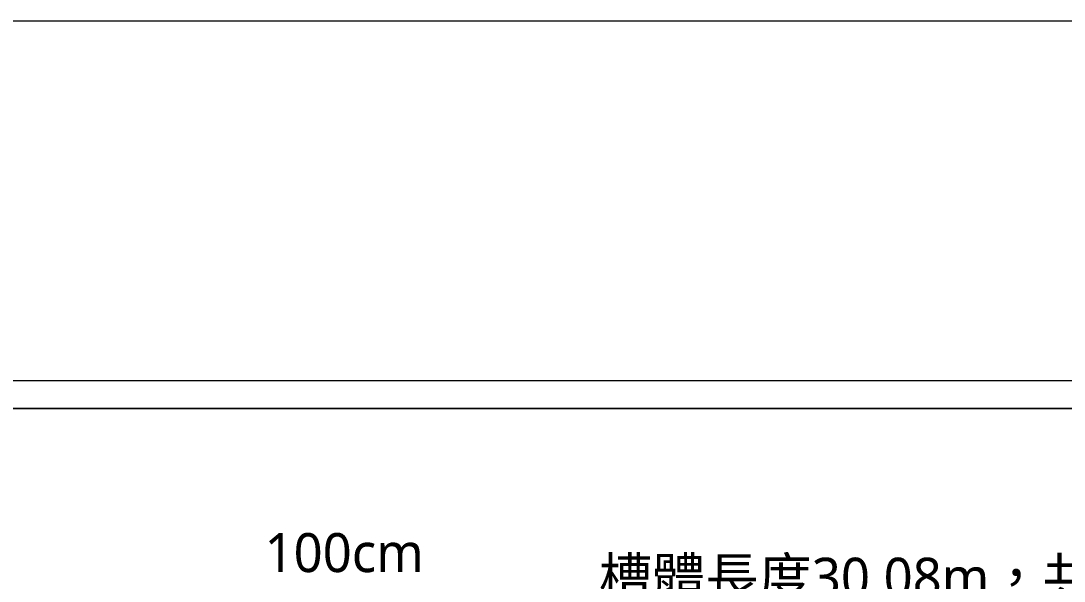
# Model space of a CAD drawing. Header units: millimetres. Extents: x 6388 to 10588, y 8 to 2978.
# Drawn here: x 9375 to 9910, y 2690 to 2978 of the extents above; entities that cross this region are included whole.
import ezdxf

# ---------------------------------------------------------------- set-up
doc = ezdxf.new("R2010")
doc.units = ezdxf.units.MM
doc.styles.add('微軟正黑體-20', font='Microsoft JhengHei.ttf', dxfattribs={"height": 20})

msp = doc.modelspace()

# ---------------------------------------------------------------- linework, layer by layer
at = {"lineweight": 5}
for p, q in [((6388.15, 2977.92, 163.19), (10588.15, 2977.92, 163.19)), ((6575.18, 2779.1, 163.19), (10401.11, 2779.1, 163.19)), ((6575.18, 2779.1, 326.37), (10401.11, 2779.1, 326.37)), ((10401.11, 2779.1, 326.37), (6575.18, 2779.1, 326.37))]:
    msp.add_line(p, q, dxfattribs=at)
at = {"color": 4, "lineweight": 5}
msp.add_line((10415.32, 2793.31, 326.37), (6560.97, 2793.31, 326.37), dxfattribs=at)

# ---------------------------------------------------------------- texts
at = {"lineweight": 5, "style": '微軟正黑體-20'}
for s, p in [('100cm', (9500.33, 2695.13)), ('槽體長度30.08m，共60個主體+2片側板', (9671.65, 2682.51))]:
    msp.add_text(s, height=20, dxfattribs=at).set_placement(p)

doc.saveas('drawing.dxf')
